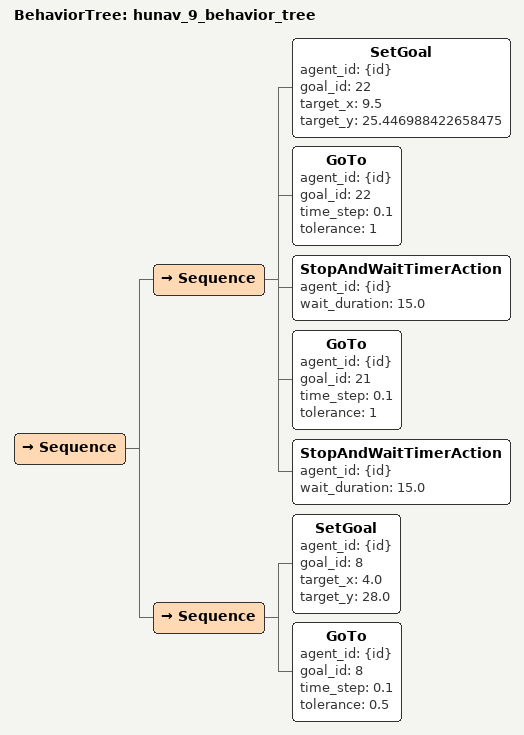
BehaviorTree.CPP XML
<?xml version='1.0' encoding='UTF-8'?>
<root main_tree_to_execute="hunav_9_behavior_tree" BTCPP_format="4">
    <include ros_pkg="arena_simulation_setup" path="configs/hunav/behavior_trees/BTRegularNav.xml" />
    <BehaviorTree ID="hunav_9_behavior_tree">
        <Sequence>
            <Sequence>
                <SetGoal agent_id="{id}" goal_id="22" target_x="9.5" target_y="25.446988422658475" />
                <GoTo agent_id="{id}" goal_id="22" time_step="0.1" tolerance="1" />
                <StopAndWaitTimerAction agent_id="{id}" wait_duration="15.0" />
                <GoTo agent_id="{id}" goal_id="21" time_step="0.1" tolerance="1" />
                <StopAndWaitTimerAction agent_id="{id}" wait_duration="15.0" />
            </Sequence>
            <Sequence>
                <SetGoal agent_id="{id}" goal_id="8" target_x="4.0" target_y="28.0" />
                <GoTo agent_id="{id}" goal_id="8" time_step="0.1" tolerance="0.5" />
            </Sequence>
        </Sequence>
    </BehaviorTree>
</root>
